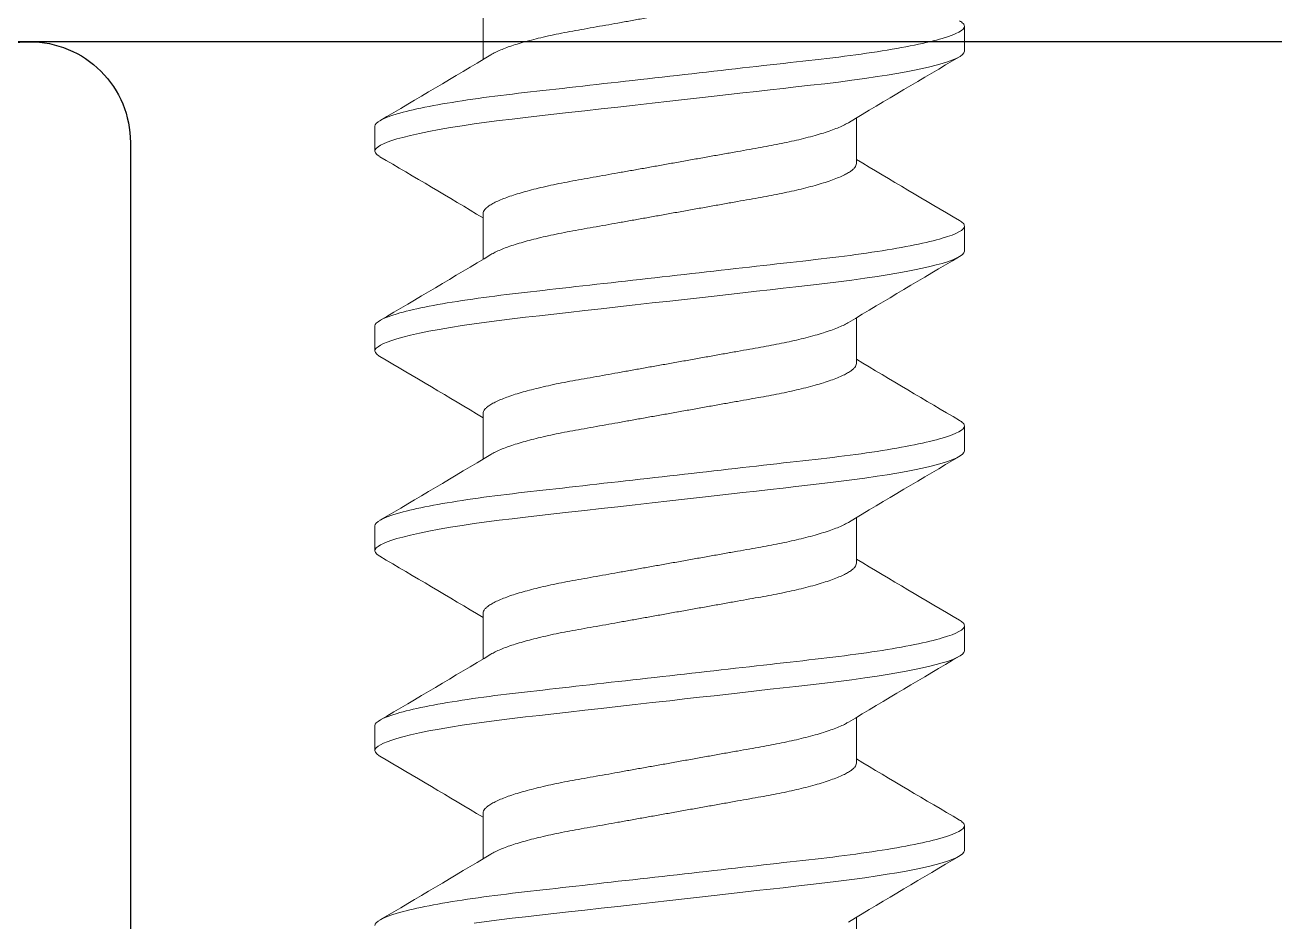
# Model space of a CAD drawing. Extents: x -23 to 190, y -172 to 85.
# Drawn here: x -0.8086 to -0.4608, y 44.1298 to 44.3792 of the extents above; entities that cross this region are included whole.
import ezdxf

# ---------------------------------------------------------------- set-up
doc = ezdxf.new("R2010")
doc.units = 0
doc.header["$MEASUREMENT"] = 0
doc.layers.get('0').update_dxf_attribs({"linetype": 'CONTINUOUS'})
doc.layers.add('FRAME', color=1, linetype='CONTINUOUS')

# ---------------------------------------------------------------- blocks, each defined once
blk = doc.blocks.new('3809 BLOCK FRAME')
blk.add_lwpolyline([(-1.674, 0.454), (-4.425, 0.454)])
blk = doc.blocks.new('Flat Head Phillips Sheet Metal Screw NO 8 Size 15 Length')
at = {"color": 7, "linetype": 'Continuous', "lineweight": 15}
for p, q in [((-47.14074, 27.73542), (-47.14769, 27.73542)), ((-47.08519, 27.73542), (-47.09213, 27.73542)), ((-47.02963, 27.73542), (-47.03658, 27.73542)), ((-46.97408, 27.73542), (-46.98102, 27.73542)), ((-47.16505, 27.70535), (-47.17776, 27.70535)), ((-47.10949, 27.70535), (-47.1222, 27.70535)), ((-47.05394, 27.70535), (-47.06665, 27.70535)), ((-46.99838, 27.70535), (-47.01109, 27.70535)), ((-46.94283, 27.70535), (-46.95554, 27.70535)), ((-47.20671, 27.60149), (-47.19401, 27.60149)), ((-47.15116, 27.60149), (-47.13845, 27.60149)), ((-47.0956, 27.60149), (-47.0829, 27.60149)), ((-47.04005, 27.60149), (-47.02734, 27.60149)), ((-46.9845, 27.60149), (-46.97179, 27.60149)), ((-47.17546, 27.57142), (-47.16852, 27.57142)), ((-47.11991, 27.57142), (-47.11297, 27.57142)), ((-47.06436, 27.57142), (-47.05741, 27.57142)), ((-47.0088, 27.57142), (-47.00186, 27.57142)), ((-46.95325, 27.57142), (-46.9463, 27.57142))]:
    blk.add_line(p, q, dxfattribs=at)
at = {"color": 7, "linetype": 'Continuous', "lineweight": 15, "flags": 128}
for points in [[(-47.19569, 27.70784), (-47.19521, 27.70441), (-47.19475, 27.70087), (-47.19431, 27.69724), (-47.19388, 27.69352), (-47.19345, 27.68968), (-47.193, 27.68568), (-47.19253, 27.68154), (-47.19202, 27.67707), (-47.19151, 27.67249), (-47.19098, 27.66781), (-47.19044, 27.66305), (-47.1899, 27.65825), (-47.18935, 27.65342), (-47.18889, 27.64929), (-47.18842, 27.64517), (-47.18796, 27.64108), (-47.1875, 27.63705), (-47.18706, 27.63307), (-47.18662, 27.62924), (-47.1862, 27.62549), (-47.18579, 27.62183), (-47.18539, 27.61828), (-47.18493, 27.61421), (-47.18448, 27.6103), (-47.18402, 27.60647), (-47.18354, 27.60275), (-47.18304, 27.59915), (-47.18253, 27.5957), (-47.18208, 27.59288), (-47.18163, 27.59019), (-47.18117, 27.58765), (-47.18071, 27.58527), (-47.18024, 27.58306), (-47.17978, 27.58106), (-47.17933, 27.57925), (-47.17887, 27.57761), (-47.17842, 27.57616), (-47.17789, 27.57469), (-47.17738, 27.5735), (-47.17687, 27.57258), (-47.17639, 27.57193), (-47.17592, 27.57154), (-47.17546, 27.57142), (-47.17546, 27.57142)], [(-47.14922, 27.73403), (-47.1491, 27.73426), (-47.14861, 27.73491), (-47.14814, 27.73529), (-47.14769, 27.73542), (-47.1473, 27.73532), (-47.1469, 27.73504), (-47.14649, 27.73457), (-47.14607, 27.7339), (-47.14563, 27.73303), (-47.1452, 27.73198), (-47.14475, 27.73074), (-47.1443, 27.7293), (-47.14385, 27.72768), (-47.14331, 27.7255), (-47.14276, 27.72307), (-47.14222, 27.72041), (-47.14168, 27.71752), (-47.14114, 27.71442), (-47.14062, 27.71113), (-47.14013, 27.70784), (-47.13966, 27.70441), (-47.1392, 27.70087), (-47.13875, 27.69724), (-47.13833, 27.69352), (-47.13789, 27.68968), (-47.13744, 27.68568), (-47.13697, 27.68154), (-47.13647, 27.67707), (-47.13595, 27.67249), (-47.13542, 27.66781), (-47.13489, 27.66305), (-47.13434, 27.65825), (-47.1338, 27.65342), (-47.13333, 27.64929), (-47.13287, 27.64517), (-47.13241, 27.64108), (-47.13195, 27.63705), (-47.1315, 27.63307), (-47.13107, 27.62924), (-47.13064, 27.62549), (-47.13023, 27.62183), (-47.12983, 27.61828), (-47.12937, 27.61421), (-47.12893, 27.6103), (-47.12846, 27.60647), (-47.12798, 27.60275), (-47.12749, 27.59915), (-47.12698, 27.5957), (-47.12653, 27.59288), (-47.12608, 27.59019), (-47.12562, 27.58765), (-47.12515, 27.58527), (-47.12469, 27.58306), (-47.12423, 27.58106), (-47.12377, 27.57925), (-47.12332, 27.57761), (-47.12287, 27.57616), (-47.12234, 27.57469), (-47.12182, 27.5735), (-47.12132, 27.57258), (-47.12083, 27.57193), (-47.12036, 27.57154), (-47.11991, 27.57142), (-47.11991, 27.57142)], [(-47.09366, 27.73403), (-47.09354, 27.73426), (-47.09305, 27.73491), (-47.09258, 27.73529), (-47.09213, 27.73542), (-47.09175, 27.73532), (-47.09135, 27.73504), (-47.09094, 27.73457), (-47.09051, 27.7339), (-47.09008, 27.73303), (-47.08964, 27.73198), (-47.0892, 27.73074), (-47.08875, 27.7293), (-47.0883, 27.72768), (-47.08775, 27.7255), (-47.08721, 27.72307), (-47.08666, 27.72041), (-47.08612, 27.71752), (-47.08559, 27.71442), (-47.08507, 27.71113), (-47.08458, 27.70784), (-47.0841, 27.70441), (-47.08364, 27.70087), (-47.0832, 27.69724), (-47.08277, 27.69352), (-47.08234, 27.68968), (-47.08189, 27.68568), (-47.08142, 27.68154), (-47.08092, 27.67707), (-47.0804, 27.67249), (-47.07987, 27.66781), (-47.07933, 27.66305), (-47.07879, 27.65825), (-47.07824, 27.65342), (-47.07778, 27.64929), (-47.07731, 27.64517), (-47.07685, 27.64108), (-47.0764, 27.63705), (-47.07595, 27.63307), (-47.07551, 27.62924), (-47.07509, 27.62549), (-47.07468, 27.62183), (-47.07428, 27.61828), (-47.07382, 27.61421), (-47.07337, 27.6103), (-47.07291, 27.60647), (-47.07243, 27.60275), (-47.07193, 27.59915), (-47.07142, 27.5957), (-47.07098, 27.59288), (-47.07052, 27.59019), (-47.07006, 27.58765), (-47.0696, 27.58527), (-47.06913, 27.58306), (-47.06867, 27.58106), (-47.06822, 27.57925), (-47.06776, 27.57761), (-47.06731, 27.57616), (-47.06678, 27.57469), (-47.06627, 27.5735), (-47.06576, 27.57258), (-47.06528, 27.57193), (-47.06481, 27.57154), (-47.06436, 27.57142), (-47.06436, 27.57142)], [(-47.03811, 27.73403), (-47.03799, 27.73426), (-47.0375, 27.73491), (-47.03703, 27.73529), (-47.03658, 27.73542), (-47.03619, 27.73532), (-47.03579, 27.73504), (-47.03538, 27.73457), (-47.03496, 27.7339), (-47.03452, 27.73303), (-47.03409, 27.73198), (-47.03364, 27.73074), (-47.0332, 27.7293), (-47.03274, 27.72768), (-47.0322, 27.7255), (-47.03165, 27.72307), (-47.03111, 27.72041), (-47.03057, 27.71752), (-47.03003, 27.71442), (-47.02951, 27.71113), (-47.02902, 27.70784), (-47.02855, 27.70441), (-47.02809, 27.70087), (-47.02765, 27.69724), (-47.02722, 27.69352), (-47.02678, 27.68968), (-47.02633, 27.68568), (-47.02587, 27.68154), (-47.02536, 27.67707), (-47.02484, 27.67249), (-47.02431, 27.66781), (-47.02378, 27.66305), (-47.02323, 27.65825), (-47.02269, 27.65342), (-47.02222, 27.64929), (-47.02176, 27.64517), (-47.0213, 27.64108), (-47.02084, 27.63705), (-47.02039, 27.63307), (-47.01996, 27.62924), (-47.01954, 27.62549), (-47.01912, 27.62183), (-47.01872, 27.61828), (-47.01826, 27.61421), (-47.01782, 27.6103), (-47.01735, 27.60647), (-47.01687, 27.60275), (-47.01638, 27.59915), (-47.01587, 27.5957), (-47.01542, 27.59288), (-47.01497, 27.59019), (-47.01451, 27.58765), (-47.01404, 27.58527), (-47.01358, 27.58306), (-47.01312, 27.58106), (-47.01266, 27.57925), (-47.01221, 27.57761), (-47.01176, 27.57616), (-47.01123, 27.57469), (-47.01071, 27.5735), (-47.01021, 27.57258), (-47.00972, 27.57193), (-47.00925, 27.57154), (-47.0088, 27.57142), (-47.0088, 27.57142)], [(-46.98255, 27.73403), (-46.98243, 27.73426), (-46.98194, 27.73491), (-46.98147, 27.73529), (-46.98102, 27.73542), (-46.98064, 27.73532), (-46.98024, 27.73504), (-46.97983, 27.73457), (-46.9794, 27.7339), (-46.97897, 27.73303), (-46.97853, 27.73198), (-46.97809, 27.73074), (-46.97764, 27.7293), (-46.97719, 27.72768), (-46.97664, 27.7255), (-46.9761, 27.72307), (-46.97555, 27.72041), (-46.97501, 27.71752), (-46.97448, 27.71442), (-46.97396, 27.71113), (-46.97347, 27.70784), (-46.97299, 27.70441), (-46.97253, 27.70087), (-46.97209, 27.69724), (-46.97166, 27.69352), (-46.97123, 27.68968), (-46.97078, 27.68568), (-46.97031, 27.68154), (-46.96981, 27.67707), (-46.96929, 27.67249), (-46.96876, 27.66781), (-46.96822, 27.66305), (-46.96768, 27.65825), (-46.96713, 27.65342), (-46.96667, 27.64929), (-46.9662, 27.64517), (-46.96574, 27.64108), (-46.96529, 27.63705), (-46.96484, 27.63307), (-46.9644, 27.62924), (-46.96398, 27.62549), (-46.96357, 27.62183), (-46.96317, 27.61828), (-46.96271, 27.61421), (-46.96226, 27.6103), (-46.9618, 27.60647), (-46.96132, 27.60275), (-46.96082, 27.59915), (-46.96031, 27.5957), (-46.95987, 27.59288), (-46.95941, 27.59019), (-46.95895, 27.58765), (-46.95849, 27.58527), (-46.95802, 27.58306), (-46.95756, 27.58106), (-46.95711, 27.57925), (-46.95665, 27.57761), (-46.9562, 27.57616), (-46.95567, 27.57469), (-46.95516, 27.5735), (-46.95466, 27.57258), (-46.95417, 27.57193), (-46.9537, 27.57154), (-46.95325, 27.57142), (-46.95325, 27.57142)]]:
    blk.add_lwpolyline(points, dxfattribs=at)
at = {"color": 7, "linetype": 'Continuous', "lineweight": 15}
for centre, radius, start, end in [((-44.28294, 29.4404), 3.37496, 210.37042, 210.98055), ((-50.08378, 29.45345), 3.40117, 329.07124, 329.63345), ((-44.23118, 29.43815), 3.37055, 210.37002, 210.98095), ((-50.02701, 29.45274), 3.39976, 329.07101, 329.63346), ((-44.17183, 29.4404), 3.37496, 210.37042, 210.98055), ((-49.97101, 29.45247), 3.39924, 329.07108, 329.63361), ((-44.11894, 29.43882), 3.37186, 210.37014, 210.98083), ((-49.9159, 29.45274), 3.39976, 329.07101, 329.63346), ((-44.06072, 29.4404), 3.37496, 210.37042, 210.98055), ((-50.08883, 25.86643), 3.37496, 30.37042, 30.98055), ((-50.02808, 25.86952), 3.36892, 30.36987, 30.9811), ((-49.97772, 25.86643), 3.37496, 30.37042, 30.98055), ((-49.91697, 25.86952), 3.36892, 30.36987, 30.9811), ((-49.86394, 25.86801), 3.37186, 30.37014, 30.98083), ((-44.23484, 25.85481), 3.39837, 149.07101, 149.63368), ((-44.17476, 25.85213), 3.40363, 149.07144, 149.63325), ((-44.12373, 25.85481), 3.39837, 149.07101, 149.63368), ((-44.06365, 25.85213), 3.40363, 149.07144, 149.63325)]:
    blk.add_arc(centre, radius, start, end, dxfattribs=at)
for points, knots in [([(-47.1963, 27.73542), (-47.1953, 27.73542), (-47.19413, 27.73342), (-47.19168, 27.72511), (-47.19041, 27.7188), (-47.18864, 27.7073), (-47.18808, 27.70314), (-47.18703, 27.69447), (-47.18654, 27.68996), (-47.18489, 27.67536), (-47.18365, 27.6644), (-47.18117, 27.64243), (-47.17993, 27.63148), (-47.17828, 27.61687), (-47.17779, 27.61236), (-47.17674, 27.60369), (-47.17617, 27.59953), (-47.17441, 27.58803), (-47.17314, 27.58173), (-47.17069, 27.57341), (-47.16952, 27.57142), (-47.16852, 27.57142)], [0, 0, 0, 0, 0.125, 0.125, 0.25, 0.25, 0.3125, 0.3125, 0.375, 0.375, 0.5, 0.5, 0.625, 0.625, 0.6875, 0.6875, 0.75, 0.75, 0.875, 0.875, 1, 1, 1, 1]), ([(-47.14074, 27.73542), (-47.13974, 27.73542), (-47.13857, 27.73342), (-47.13612, 27.72511), (-47.13485, 27.7188), (-47.13309, 27.7073), (-47.13252, 27.70314), (-47.13147, 27.69447), (-47.13098, 27.68996), (-47.12933, 27.67536), (-47.12809, 27.6644), (-47.12561, 27.64243), (-47.12438, 27.63148), (-47.12273, 27.61687), (-47.12224, 27.61236), (-47.12118, 27.60369), (-47.12062, 27.59953), (-47.11886, 27.58803), (-47.11758, 27.58173), (-47.11514, 27.57341), (-47.11397, 27.57142), (-47.11297, 27.57142)], [0, 0, 0, 0, 0.125, 0.125, 0.25, 0.25, 0.3125, 0.3125, 0.375, 0.375, 0.5, 0.5, 0.625, 0.625, 0.6875, 0.6875, 0.75, 0.75, 0.875, 0.875, 1, 1, 1, 1]), ([(-47.08519, 27.73542), (-47.08419, 27.73542), (-47.08302, 27.73342), (-47.08057, 27.72511), (-47.0793, 27.7188), (-47.07753, 27.7073), (-47.07697, 27.70314), (-47.07592, 27.69447), (-47.07543, 27.68996), (-47.07378, 27.67536), (-47.07254, 27.6644), (-47.07006, 27.64243), (-47.06882, 27.63148), (-47.06717, 27.61687), (-47.06668, 27.61236), (-47.06563, 27.60369), (-47.06507, 27.59953), (-47.0633, 27.58803), (-47.06203, 27.58173), (-47.05958, 27.57341), (-47.05841, 27.57142), (-47.05741, 27.57142)], [0, 0, 0, 0, 0.125, 0.125, 0.25, 0.25, 0.3125, 0.3125, 0.375, 0.375, 0.5, 0.5, 0.625, 0.625, 0.6875, 0.6875, 0.75, 0.75, 0.875, 0.875, 1, 1, 1, 1]), ([(-47.02963, 27.73542), (-47.02863, 27.73542), (-47.02746, 27.73342), (-47.02502, 27.72511), (-47.02374, 27.7188), (-47.02198, 27.7073), (-47.02142, 27.70314), (-47.02036, 27.69447), (-47.01987, 27.68996), (-47.01822, 27.67536), (-47.01699, 27.6644), (-47.0145, 27.64243), (-47.01327, 27.63148), (-47.01162, 27.61687), (-47.01113, 27.61236), (-47.01007, 27.60369), (-47.00951, 27.59953), (-47.00775, 27.58803), (-47.00647, 27.58173), (-47.00403, 27.57341), (-47.00286, 27.57142), (-47.00186, 27.57142)], [0, 0, 0, 0, 0.125, 0.125, 0.25, 0.25, 0.3125, 0.3125, 0.375, 0.375, 0.5, 0.5, 0.625, 0.625, 0.6875, 0.6875, 0.75, 0.75, 0.875, 0.875, 1, 1, 1, 1]), ([(-46.97408, 27.73542), (-46.97308, 27.73542), (-46.97191, 27.73342), (-46.96946, 27.72511), (-46.96819, 27.7188), (-46.96642, 27.7073), (-46.96586, 27.70314), (-46.96481, 27.69447), (-46.96432, 27.68996), (-46.96267, 27.67536), (-46.96143, 27.6644), (-46.95895, 27.64243), (-46.95771, 27.63148), (-46.95606, 27.61687), (-46.95557, 27.61236), (-46.95452, 27.60369), (-46.95396, 27.59953), (-46.95219, 27.58803), (-46.95092, 27.58173), (-46.94847, 27.57341), (-46.9473, 27.57142), (-46.9463, 27.57142)], [0, 0, 0, 0, 0.125, 0.125, 0.25, 0.25, 0.3125, 0.3125, 0.375, 0.375, 0.5, 0.5, 0.625, 0.625, 0.6875, 0.6875, 0.75, 0.75, 0.875, 0.875, 1, 1, 1, 1]), ([(-47.17643, 27.70314), (-47.17622, 27.70277), (-47.17578, 27.70199), (-47.17511, 27.70051), (-47.17445, 27.69881), (-47.17379, 27.69691), (-47.17314, 27.6948), (-47.1725, 27.69249), (-47.17186, 27.68996), (-47.17122, 27.68721), (-47.1706, 27.68427), (-47.17, 27.68121), (-47.16944, 27.67802), (-47.16884, 27.6747), (-47.16824, 27.67129), (-47.16762, 27.66782), (-47.16699, 27.66431), (-47.16635, 27.66073), (-47.1657, 27.65709), (-47.16503, 27.65334), (-47.16435, 27.64953), (-47.16367, 27.64567), (-47.16299, 27.64188), (-47.16233, 27.63818), (-47.16169, 27.6346), (-47.16109, 27.63123), (-47.16053, 27.62807), (-47.15999, 27.6251), (-47.15943, 27.62223), (-47.15884, 27.61946), (-47.15821, 27.61677), (-47.15756, 27.61419), (-47.15688, 27.61176), (-47.15619, 27.60956), (-47.15549, 27.60759), (-47.1548, 27.60589), (-47.15413, 27.60448), (-47.15348, 27.60336), (-47.15287, 27.60251), (-47.15227, 27.60192), (-47.1517, 27.60155), (-47.15134, 27.60151), (-47.15116, 27.60149)], [0, 0, 0, 0, 0.025043, 0.051294, 0.076128, 0.100977, 0.125773, 0.150453, 0.174953, 0.200674, 0.226058, 0.251043, 0.275664, 0.300588, 0.325918, 0.35012, 0.374574, 0.399221, 0.423998, 0.448841, 0.475188, 0.501456, 0.527569, 0.553452, 0.579036, 0.604257, 0.62765, 0.650889, 0.674505, 0.698468, 0.722729, 0.748719, 0.774908, 0.801219, 0.827575, 0.853898, 0.880109, 0.904652, 0.928968, 0.952999, 0.976692, 1, 1, 1, 1]), ([(-47.16505, 27.70535), (-47.16486, 27.70532), (-47.16447, 27.70527), (-47.16386, 27.70486), (-47.16323, 27.70419), (-47.16257, 27.70324), (-47.1619, 27.702), (-47.16122, 27.70052), (-47.16056, 27.69881), (-47.1599, 27.69691), (-47.15925, 27.6948), (-47.15861, 27.69249), (-47.15797, 27.68996), (-47.15733, 27.68721), (-47.15671, 27.68427), (-47.15611, 27.68121), (-47.15555, 27.67802), (-47.15495, 27.6747), (-47.15435, 27.67129), (-47.15373, 27.66782), (-47.1531, 27.66431), (-47.15246, 27.66073), (-47.15181, 27.65709), (-47.15115, 27.65334), (-47.15047, 27.64953), (-47.14978, 27.64567), (-47.1491, 27.64188), (-47.14844, 27.63818), (-47.1478, 27.6346), (-47.1472, 27.63123), (-47.14664, 27.62807), (-47.14611, 27.6251), (-47.14554, 27.62223), (-47.14495, 27.61946), (-47.14432, 27.61677), (-47.14367, 27.61419), (-47.14299, 27.61176), (-47.1423, 27.60956), (-47.1416, 27.60759), (-47.14091, 27.60589), (-47.1403, 27.60459), (-47.13993, 27.60396), (-47.13978, 27.60371)], [0, 0, 0, 0, 0.024733, 0.049897, 0.075434, 0.10128, 0.127365, 0.153616, 0.178452, 0.203301, 0.228098, 0.252779, 0.277279, 0.303001, 0.328385, 0.353372, 0.377993, 0.402917, 0.428248, 0.452451, 0.476906, 0.501553, 0.526331, 0.551175, 0.577522, 0.603791, 0.629905, 0.655789, 0.681374, 0.706595, 0.729989, 0.753229, 0.776845, 0.800809, 0.82507, 0.851061, 0.877251, 0.903563, 0.92992, 0.956243, 0.982455, 1, 1, 1, 1]), ([(-47.12088, 27.70314), (-47.12066, 27.70277), (-47.12022, 27.70199), (-47.11956, 27.70051), (-47.11889, 27.69881), (-47.11824, 27.69691), (-47.11759, 27.6948), (-47.11694, 27.69249), (-47.1163, 27.68996), (-47.11567, 27.68721), (-47.11504, 27.68427), (-47.11445, 27.68121), (-47.11388, 27.67802), (-47.11329, 27.6747), (-47.11268, 27.67129), (-47.11206, 27.66782), (-47.11144, 27.66431), (-47.1108, 27.66073), (-47.11015, 27.65709), (-47.10948, 27.65334), (-47.1088, 27.64953), (-47.10811, 27.64567), (-47.10744, 27.64188), (-47.10678, 27.63818), (-47.10614, 27.6346), (-47.10554, 27.63123), (-47.10498, 27.62807), (-47.10444, 27.6251), (-47.10387, 27.62223), (-47.10328, 27.61946), (-47.10266, 27.61677), (-47.102, 27.61419), (-47.10132, 27.61176), (-47.10063, 27.60956), (-47.09994, 27.60759), (-47.09924, 27.60589), (-47.09857, 27.60448), (-47.09793, 27.60336), (-47.09731, 27.60251), (-47.09672, 27.60192), (-47.09615, 27.60155), (-47.09578, 27.60151), (-47.0956, 27.60149)], [0, 0, 0, 0, 0.025043, 0.051294, 0.076128, 0.100977, 0.125773, 0.150453, 0.174953, 0.200674, 0.226058, 0.251043, 0.275664, 0.300587, 0.325918, 0.35012, 0.374574, 0.399221, 0.423998, 0.448841, 0.475187, 0.501456, 0.527569, 0.553452, 0.579036, 0.604257, 0.62765, 0.650889, 0.674505, 0.698468, 0.722729, 0.748719, 0.774908, 0.801219, 0.827575, 0.853898, 0.880109, 0.904652, 0.928968, 0.952999, 0.976692, 1, 1, 1, 1]), ([(-47.10949, 27.70535), (-47.1093, 27.70532), (-47.10892, 27.70527), (-47.10831, 27.70486), (-47.10767, 27.70419), (-47.10702, 27.70324), (-47.10634, 27.702), (-47.10567, 27.70052), (-47.105, 27.69881), (-47.10435, 27.69691), (-47.1037, 27.6948), (-47.10306, 27.69249), (-47.10241, 27.68996), (-47.10178, 27.68721), (-47.10116, 27.68427), (-47.10056, 27.68121), (-47.09999, 27.67802), (-47.0994, 27.6747), (-47.09879, 27.67129), (-47.09817, 27.66782), (-47.09755, 27.66431), (-47.09691, 27.66073), (-47.09626, 27.65709), (-47.09559, 27.65334), (-47.09491, 27.64953), (-47.09422, 27.64567), (-47.09355, 27.64188), (-47.09289, 27.63818), (-47.09225, 27.6346), (-47.09165, 27.63123), (-47.09109, 27.62807), (-47.09055, 27.6251), (-47.08998, 27.62223), (-47.08939, 27.61946), (-47.08877, 27.61677), (-47.08812, 27.61419), (-47.08743, 27.61176), (-47.08674, 27.60956), (-47.08605, 27.60759), (-47.08536, 27.60589), (-47.08475, 27.60459), (-47.08437, 27.60396), (-47.08422, 27.60371)], [0, 0, 0, 0, 0.024733, 0.049897, 0.075434, 0.10128, 0.127365, 0.153616, 0.178452, 0.203301, 0.228098, 0.252779, 0.277279, 0.303001, 0.328385, 0.353371, 0.377993, 0.402917, 0.428248, 0.452451, 0.476906, 0.501553, 0.526331, 0.551175, 0.577522, 0.603791, 0.629905, 0.655789, 0.681374, 0.706595, 0.729989, 0.753229, 0.776845, 0.800809, 0.82507, 0.851061, 0.877251, 0.903563, 0.92992, 0.956243, 0.982455, 1, 1, 1, 1]), ([(-47.06532, 27.70314), (-47.06511, 27.70277), (-47.06467, 27.70199), (-47.064, 27.70051), (-47.06334, 27.69881), (-47.06268, 27.69691), (-47.06203, 27.6948), (-47.06139, 27.69249), (-47.06075, 27.68996), (-47.06011, 27.68721), (-47.05949, 27.68427), (-47.05889, 27.68121), (-47.05833, 27.67802), (-47.05773, 27.6747), (-47.05713, 27.67129), (-47.05651, 27.66782), (-47.05588, 27.66431), (-47.05524, 27.66073), (-47.05459, 27.65709), (-47.05393, 27.65334), (-47.05325, 27.64953), (-47.05256, 27.64567), (-47.05188, 27.64188), (-47.05122, 27.63818), (-47.05058, 27.6346), (-47.04998, 27.63123), (-47.04942, 27.62807), (-47.04888, 27.6251), (-47.04832, 27.62223), (-47.04773, 27.61946), (-47.0471, 27.61677), (-47.04645, 27.61419), (-47.04577, 27.61176), (-47.04508, 27.60956), (-47.04438, 27.60759), (-47.04369, 27.60589), (-47.04302, 27.60448), (-47.04237, 27.60336), (-47.04176, 27.60251), (-47.04116, 27.60192), (-47.04059, 27.60155), (-47.04023, 27.60151), (-47.04005, 27.60149)], [0, 0, 0, 0, 0.025043, 0.051294, 0.076128, 0.100977, 0.125773, 0.150453, 0.174953, 0.200674, 0.226058, 0.251043, 0.275664, 0.300588, 0.325918, 0.35012, 0.374574, 0.399221, 0.423998, 0.448841, 0.475188, 0.501456, 0.527569, 0.553452, 0.579036, 0.604257, 0.62765, 0.650889, 0.674505, 0.698468, 0.722729, 0.748719, 0.774908, 0.801219, 0.827575, 0.853898, 0.880109, 0.904652, 0.928968, 0.952999, 0.976692, 1, 1, 1, 1]), ([(-47.05394, 27.70535), (-47.05375, 27.70532), (-47.05336, 27.70527), (-47.05275, 27.70486), (-47.05212, 27.70419), (-47.05146, 27.70324), (-47.05079, 27.702), (-47.05011, 27.70052), (-47.04945, 27.69881), (-47.04879, 27.69691), (-47.04814, 27.6948), (-47.0475, 27.69249), (-47.04686, 27.68996), (-47.04622, 27.68721), (-47.0456, 27.68427), (-47.045, 27.68121), (-47.04444, 27.67802), (-47.04385, 27.6747), (-47.04324, 27.67129), (-47.04262, 27.66782), (-47.04199, 27.66431), (-47.04135, 27.66073), (-47.0407, 27.65709), (-47.04004, 27.65334), (-47.03936, 27.64953), (-47.03867, 27.64567), (-47.03799, 27.64188), (-47.03733, 27.63818), (-47.0367, 27.6346), (-47.03609, 27.63123), (-47.03553, 27.62807), (-47.035, 27.6251), (-47.03443, 27.62223), (-47.03384, 27.61946), (-47.03322, 27.61677), (-47.03256, 27.61419), (-47.03188, 27.61176), (-47.03119, 27.60956), (-47.03049, 27.60759), (-47.0298, 27.60589), (-47.02919, 27.60459), (-47.02882, 27.60396), (-47.02867, 27.60371)], [0, 0, 0, 0, 0.024733, 0.049897, 0.075434, 0.10128, 0.127365, 0.153616, 0.178452, 0.203301, 0.228098, 0.252779, 0.277279, 0.303001, 0.328385, 0.353372, 0.377993, 0.402917, 0.428248, 0.452451, 0.476906, 0.501553, 0.526331, 0.551175, 0.577522, 0.603791, 0.629905, 0.655789, 0.681374, 0.706595, 0.729989, 0.753229, 0.776845, 0.800809, 0.82507, 0.851061, 0.877251, 0.903563, 0.92992, 0.956243, 0.982455, 1, 1, 1, 1]), ([(-47.00977, 27.70314), (-47.00955, 27.70277), (-47.00911, 27.70199), (-47.00845, 27.70051), (-47.00778, 27.69881), (-47.00713, 27.69691), (-47.00648, 27.6948), (-47.00584, 27.69249), (-47.00519, 27.68996), (-47.00456, 27.68721), (-47.00394, 27.68427), (-47.00334, 27.68121), (-47.00277, 27.67802), (-47.00218, 27.6747), (-47.00157, 27.67129), (-47.00095, 27.66782), (-47.00033, 27.66431), (-46.99969, 27.66073), (-46.99904, 27.65709), (-46.99837, 27.65334), (-46.99769, 27.64953), (-46.997, 27.64567), (-46.99633, 27.64188), (-46.99567, 27.63818), (-46.99503, 27.6346), (-46.99443, 27.63123), (-46.99387, 27.62807), (-46.99333, 27.6251), (-46.99276, 27.62223), (-46.99217, 27.61946), (-46.99155, 27.61677), (-46.99089, 27.61419), (-46.99021, 27.61176), (-46.98952, 27.60956), (-46.98883, 27.60759), (-46.98814, 27.60589), (-46.98747, 27.60448), (-46.98682, 27.60336), (-46.9862, 27.60251), (-46.98561, 27.60192), (-46.98504, 27.60155), (-46.98468, 27.60151), (-46.9845, 27.60149)], [0, 0, 0, 0, 0.025043, 0.051294, 0.076128, 0.100977, 0.125773, 0.150453, 0.174953, 0.200674, 0.226058, 0.251043, 0.275664, 0.300587, 0.325918, 0.35012, 0.374574, 0.399221, 0.423998, 0.448841, 0.475188, 0.501456, 0.527569, 0.553452, 0.579036, 0.604257, 0.62765, 0.650889, 0.674505, 0.698468, 0.722729, 0.748719, 0.774908, 0.801219, 0.827575, 0.853898, 0.880109, 0.904652, 0.928968, 0.952999, 0.976692, 1, 1, 1, 1]), ([(-46.99838, 27.70535), (-46.99819, 27.70532), (-46.99781, 27.70527), (-46.9972, 27.70486), (-46.99656, 27.70419), (-46.99591, 27.70324), (-46.99523, 27.702), (-46.99456, 27.70052), (-46.99389, 27.69881), (-46.99324, 27.69691), (-46.99259, 27.6948), (-46.99195, 27.69249), (-46.99131, 27.68996), (-46.99067, 27.68721), (-46.99005, 27.68427), (-46.98945, 27.68121), (-46.98888, 27.67802), (-46.98829, 27.6747), (-46.98768, 27.67129), (-46.98706, 27.66782), (-46.98644, 27.66431), (-46.9858, 27.66073), (-46.98515, 27.65709), (-46.98448, 27.65334), (-46.9838, 27.64953), (-46.98311, 27.64567), (-46.98244, 27.64188), (-46.98178, 27.63818), (-46.98114, 27.6346), (-46.98054, 27.63123), (-46.97998, 27.62807), (-46.97944, 27.6251), (-46.97887, 27.62223), (-46.97829, 27.61946), (-46.97766, 27.61677), (-46.97701, 27.61419), (-46.97632, 27.61176), (-46.97563, 27.60956), (-46.97494, 27.60759), (-46.97425, 27.60589), (-46.97364, 27.60459), (-46.97326, 27.60396), (-46.97311, 27.60371)], [0, 0, 0, 0, 0.0247332, 0.0498972, 0.075434, 0.1012797, 0.127365, 0.1536163, 0.1784515, 0.2033007, 0.2280981, 0.2527787, 0.2772794, 0.3030009, 0.3283854, 0.3533715, 0.3779927, 0.4029172, 0.4282485, 0.4524509, 0.4769057, 0.5015532, 0.5263312, 0.5511749, 0.5775222, 0.603791, 0.6299047, 0.6557889, 0.6813739, 0.7065948, 0.7299887, 0.7532288, 0.7768449, 0.8008093, 0.8250701, 0.8510615, 0.8772509, 0.9035629, 0.9299198, 0.956243, 0.9824546, 1, 1, 1, 1]), ([(-46.95422, 27.70314), (-46.954, 27.70277), (-46.95356, 27.70199), (-46.95289, 27.70051), (-46.95223, 27.69881), (-46.95157, 27.69691), (-46.95092, 27.6948), (-46.95028, 27.69249), (-46.94964, 27.68996), (-46.949, 27.68721), (-46.94838, 27.68427), (-46.94778, 27.68121), (-46.94722, 27.67802), (-46.94662, 27.6747), (-46.94602, 27.67129), (-46.9454, 27.66782), (-46.94477, 27.66431), (-46.94413, 27.66073), (-46.94348, 27.65709), (-46.94282, 27.65334), (-46.94214, 27.64953), (-46.94145, 27.64567), (-46.94077, 27.64188), (-46.94011, 27.63818), (-46.93947, 27.6346), (-46.93887, 27.63123), (-46.93831, 27.62807), (-46.93778, 27.6251), (-46.93721, 27.62223), (-46.93662, 27.61946), (-46.936, 27.61677), (-46.93534, 27.61419), (-46.93466, 27.61176), (-46.93397, 27.60956), (-46.93327, 27.60759), (-46.93258, 27.60589), (-46.93191, 27.60448), (-46.93127, 27.60336), (-46.93065, 27.60251), (-46.93006, 27.60192), (-46.92948, 27.60155), (-46.92912, 27.60151), (-46.92894, 27.60149)], [0, 0, 0, 0, 0.025043, 0.051294, 0.076128, 0.100977, 0.125773, 0.150453, 0.174953, 0.200674, 0.226058, 0.251043, 0.275664, 0.300588, 0.325918, 0.35012, 0.374574, 0.399221, 0.423998, 0.448841, 0.475188, 0.501456, 0.527569, 0.553452, 0.579036, 0.604257, 0.62765, 0.650889, 0.674505, 0.698468, 0.722729, 0.748719, 0.774908, 0.801219, 0.827575, 0.853898, 0.880109, 0.904652, 0.928968, 0.952999, 0.976692, 1, 1, 1, 1]), ([(-47.16852, 27.57142), (-47.16839, 27.57144), (-47.16814, 27.57147), (-47.16774, 27.57177), (-47.16735, 27.57219), (-47.1671, 27.57261), (-47.16699, 27.57279)], [0, 0, 0, 0, 0.259589, 0.522259, 0.787753, 1, 1, 1, 1]), ([(-47.11297, 27.57142), (-47.11284, 27.57144), (-47.11258, 27.57147), (-47.11218, 27.57177), (-47.1118, 27.57219), (-47.11155, 27.57261), (-47.11143, 27.57279)], [0, 0, 0, 0, 0.259589, 0.522259, 0.787753, 1, 1, 1, 1]), ([(-47.05741, 27.57142), (-47.05728, 27.57144), (-47.05703, 27.57147), (-47.05663, 27.57177), (-47.05625, 27.57219), (-47.05599, 27.57261), (-47.05588, 27.57279)], [0, 0, 0, 0, 0.259589, 0.522259, 0.787753, 1, 1, 1, 1]), ([(-47.00186, 27.57142), (-47.00173, 27.57144), (-47.00147, 27.57147), (-47.00107, 27.57177), (-47.00069, 27.57219), (-47.00044, 27.57261), (-47.00033, 27.57279)], [0, 0, 0, 0, 0.259589, 0.522259, 0.787753, 1, 1, 1, 1]), ([(-46.9463, 27.57142), (-46.94617, 27.57144), (-46.94592, 27.57147), (-46.94552, 27.57177), (-46.94514, 27.57219), (-46.94488, 27.57261), (-46.94477, 27.57279)], [0, 0, 0, 0, 0.259589, 0.522259, 0.787753, 1, 1, 1, 1])]:
    blk.add_open_spline(points, degree=3, knots=knots, dxfattribs=at)

msp = doc.modelspace()

# ---------------------------------------------------------------- linework, layer by layer
at = {"layer": 'FRAME'}
msp.add_lwpolyline([(-2.33725, 43.44454), (-0.86625, 43.44454, 0.414214), (-0.83525, 43.47554), (-0.83525, 44.34654, -0.414214), (-0.80725, 44.37454), (-0.80725, 44.37454, -0.414214), (-0.77925, 44.34654), (-0.77925, 43.47554, 0.414214), (-0.74825, 43.44454), (0.24175, 43.44454, 0.414214)], format="xyb", dxfattribs=at)
msp.add_lwpolyline([(-2.33725, 43.44454), (-0.86625, 43.44454, 0.414214), (-0.83525, 43.47554), (-0.83525, 44.34654, -0.414214), (-0.80725, 44.37454), (-0.80725, 44.37454, -0.414214), (-0.77925, 44.34654), (-0.77925, 43.47554, 0.414214), (-0.74825, 43.44454), (0.24175, 43.44454, 0.414214)], format="xyb", dxfattribs=at)

# ---------------------------------------------------------------- block references
at = {"layer": 'FRAME', "color": 7, "rotation": 90.00000000000001}
msp.add_blockref('Flat Head Phillips Sheet Metal Screw NO 8 Size 15 Length', (27.02422, 91.32513), dxfattribs=at)
at = {"layer": 'FRAME', "xscale": -1, "rotation": 180}
msp.add_blockref('3809 BLOCK FRAME', (2.10275, 44.8285), dxfattribs=at)

doc.saveas('drawing.dxf')
